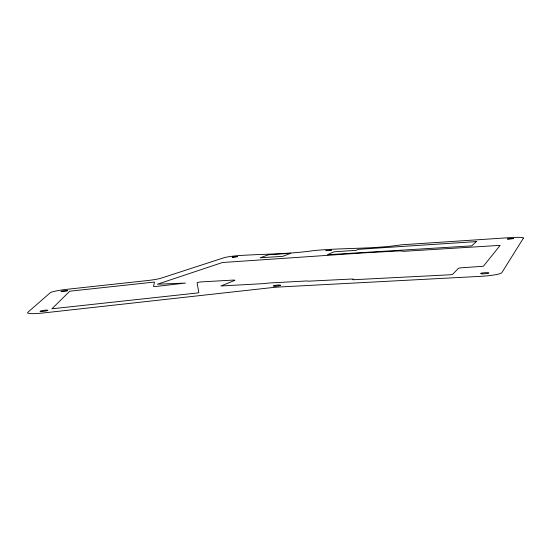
<?xml version="1.0" encoding="UTF-8"?>
<svg xmlns="http://www.w3.org/2000/svg" width="551" height="551" viewBox="0 0 551 551"><rect width="100%" height="100%" fill="white"/><g stroke="black" fill="none" stroke-linecap="round" stroke-linejoin="round"><path stroke-width="0.83" d="M352.991 279.756L449.513 274.811A2.748 0.351 -4.2 0 0 452.605 274.281L458.37 268.433A3.96 0.482 -4.2 0 1 462.778 267.696L483.392 266.257L500.15 245.36L403.676 251.325L400.405 250.87L363.446 252.902L222.439 262.517L157.414 284.206L185.473 283.062L156.959 286.348A3.499 0.393 -6.5 0 1 153.564 286.327L154.466 282.043L69.77 291.197L51.918 308.801L197.589 292.946L198.815 292.533L197.086 282.753A3.506 0.399 -6.2 0 1 201.969 281.857L232.598 280.122A3.54 0.406 -6 0 1 234.574 280.452L220.992 285.976L265.375 283.524A3.754 0.461 -5.7 0 1 269.405 283L305.633 281.017A3.809 0.475 -5.4 0 1 308.305 281.182L350.629 279.088A3.905 0.496 -5 0 1 353.453 279.447L353.026 279.708M237.557 256.635L232.164 257.193L237.55 256.621M331.371 250.168L325.793 250.698L331.365 250.188M513.67 238.576L507.478 239.017L513.67 238.576M523.422 238.101L501.865 272.628A19.443 2.507 -3.9 0 1 480.382 276.361L279.343 287.002A18.293 2.39 -5.7 0 0 271.671 287.636L43.426 312.954A18.631 2.245 -7.4 0 1 27.791 312.355L50.217 292.76A15.779 1.639 -7 0 1 67.67 289.227L147.448 280.555A14.877 1.529 -6.5 0 0 161.209 278.152L223.906 257.758A12.68 1.143 -5.8 0 1 240.146 255.478C264.749 253.97 289.44 254.121 313.912 250.595C343.135 247.688 372.614 249.238 401.707 244.789L510.026 237.626A14.491 1.364 -4.2 0 1 523.422 238.101M476.298 241.6L471.746 245.863L327.404 254.714L333.968 251.793L356.194 250.347L358.308 249.327L476.298 241.6M290.749 253.302L282.911 256.311L260.237 257.778L268.592 254.755L290.749 253.302M62.587 291.562A3.375 0.351 -7 0 0 67.704 290.652A3.375 0.351 -7 0 0 62.773 290.928A3.375 0.351 -7 0 0 62.587 291.562M41.952 311.487A4.002 0.482 -7.4 0 0 47.868 310.303A4.002 0.482 -7.4 0 0 41.876 310.661A4.002 0.482 -7.4 0 0 41.952 311.487M274.997 286.203A3.795 0.482 -5.6 0 0 280.645 285.239A3.795 0.482 -5.6 0 0 274.977 285.37A3.795 0.482 -5.6 0 0 274.997 286.203M482.524 273.847A4.16 0.537 -3.9 0 0 488.861 272.986A4.16 0.537 -3.9 0 0 482.752 272.903A4.16 0.537 -3.9 0 0 482.524 273.847"/></g></svg>
